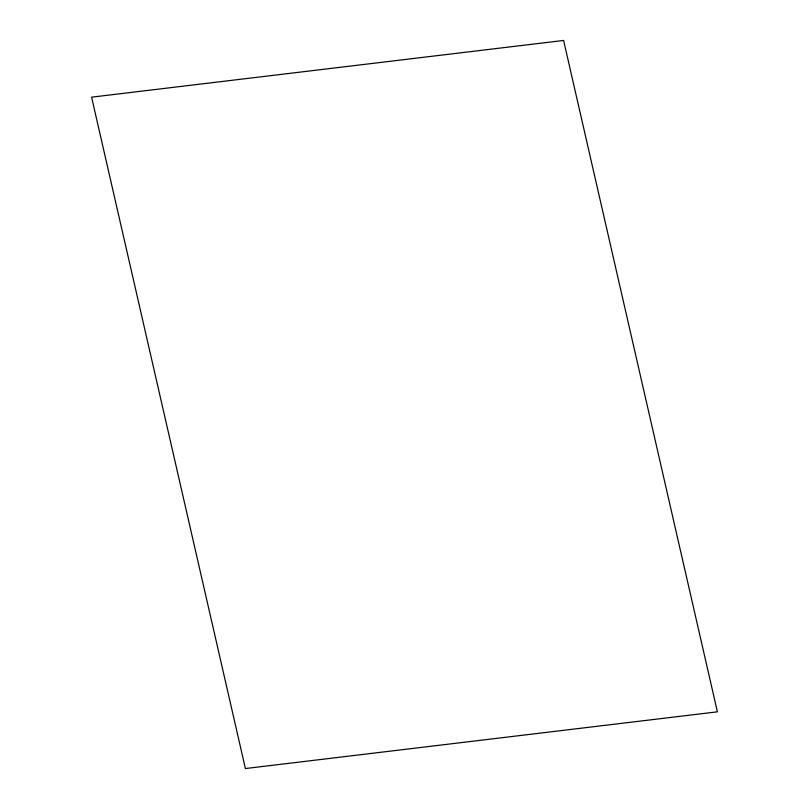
<?xml version="1.0" encoding="UTF-8"?>
<svg xmlns="http://www.w3.org/2000/svg" width="809" height="809" viewBox="0 0 809 809"><rect width="100%" height="100%" fill="white"/><g stroke="black" fill="none" stroke-linecap="round" stroke-linejoin="round"><path stroke-width="1.21" d="M563.6 40.45L91.599 97.171L245.4 768.55L717.401 711.829L563.6 40.45"/></g></svg>
